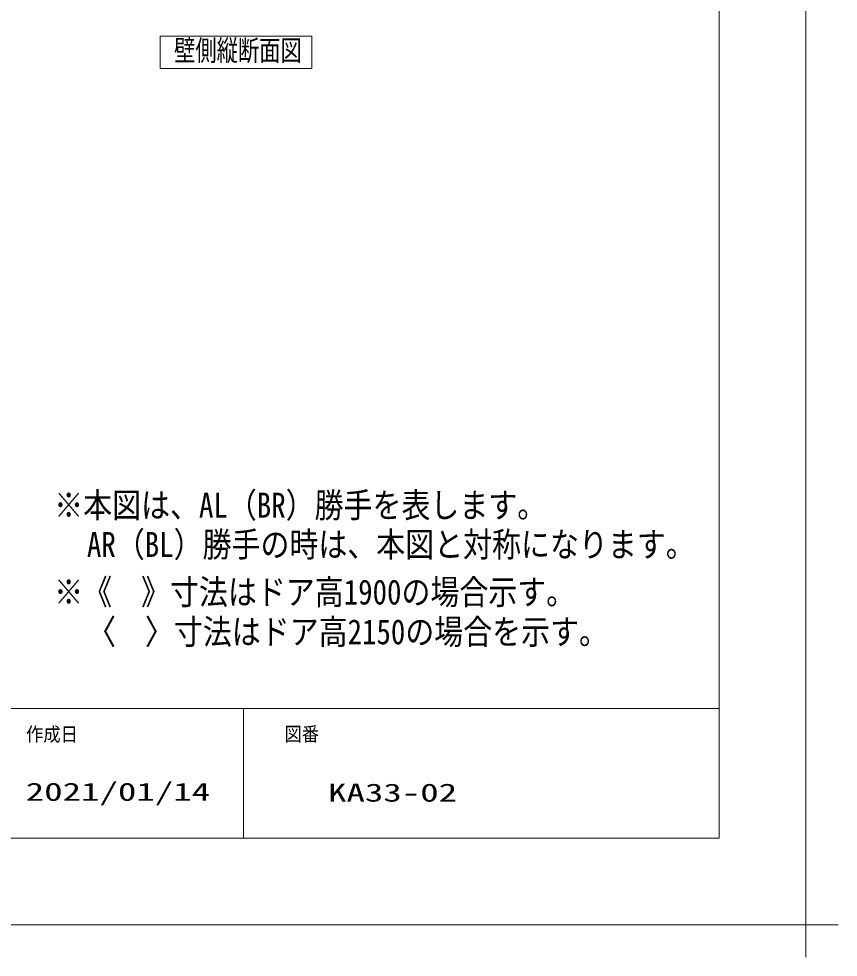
# Model space of a CAD drawing. Units: millimetres on the paper. Extents: x -305 to 305, y -152 to 152.
# Drawn here: x 28 to 122.7, y -152.2 to -43.8 of the extents above; entities that cross this region are included whole.
import ezdxf
from ezdxf.enums import TextEntityAlignment as Align

# ---------------------------------------------------------------- set-up
doc = ezdxf.new("R2010")
doc.units = ezdxf.units.MM
doc.layers.add('0-0_PV', color=7, linetype='Continuous')
for name, color, linetype, lineweight in [('0-2_0', 7, 'Continuous', 9), ('0-3_S3', 7, 'Continuous', 9), ('0-5_1図面枠', 7, 'Continuous', 9), ('0-6_図面枠', 3, 'Continuous', 9), ('0-7_DEFPOINTS', 7, 'Continuous', 9)]:
    doc.layers.add(name, color=color, linetype=linetype, lineweight=lineweight)
doc.styles.add('ＭＳ ゴシック', font='')
doc.styles.get('ＭＳ ゴシック').set_extended_font_data('MS Gothic')

# ---------------------------------------------------------------- blocks, each defined once
blk = doc.blocks.new('グループ-6')
at = {"layer": '0-5_1図面枠'}
for p, q in [((4200, -2895), (4200, -3045)), ((4275, -2970), (4125, -2970))]:
    blk.add_line(p, q, dxfattribs=at)

msp = doc.modelspace()

# ---------------------------------------------------------------- linework, layer by layer
at = {"layer": '0-2_0'}
msp.add_line((53.983, -123.498), (53.983, -138.498), dxfattribs=at)
at = {"layer": '0-3_S3'}
for p, q in [((44.372, -45.807), (44.372, -49.554)), ((44.372, -45.807), (61.872, -45.807)), ((61.872, -45.807), (61.872, -49.554)), ((44.372, -49.554), (61.872, -49.554))]:
    msp.add_line(p, q, dxfattribs=at)
at = {"layer": '0-6_図面枠'}
msp.add_line((-291.017, -123.498), (108.983, -123.498), dxfattribs=at)
msp.add_lwpolyline([(-291.017, -138.498), (108.983, -138.498), (108.983, 138.502), (-291.017, 138.502)], close=True, dxfattribs=at)
at = {"layer": '0-7_DEFPOINTS'}
for q in [(118.983, 148.502), (-301.017, -148.498)]:
    msp.add_line((118.983, -148.498), q, dxfattribs=at)

# ---------------------------------------------------------------- block references
at = {"layer": '0-5_1図面枠', "xscale": 0.05, "yscale": 0.05}
msp.add_blockref('グループ-6', (-91.017, 0.002), dxfattribs=at)

# ---------------------------------------------------------------- texts
at = {"layer": '0-0_PV', "style": 'ＭＳ ゴシック', "width": 0.85}
for s, p in [('※本図は、AL（BR）勝手を表します。', (32.114, -102.323)), ('\u3000AR（BL）勝手の時は、本図と対称になります。', (32.549, -106.861)), ('※《\u3000》寸法はドア高1900の場合示す。', (32.114, -112.357)), ('\u3000〈\u3000〉寸法はドア高2150の場合を示す。', (32.56, -116.953))]:
    msp.add_text(s, height=2.886, dxfattribs=at).set_placement(p, align=Align.BOTTOM_LEFT)
at = {"layer": '0-3_S3', "style": 'ＭＳ ゴシック', "width": 0.75}
msp.add_text('壁側縦断面図', height=2.405, dxfattribs=at).set_placement((45.969, -49.394), align=Align.BOTTOM_LEFT)
at = {"layer": '0-5_1図面枠', "style": 'ＭＳ ゴシック'}
for s, height, width, p in [('作成日', 1.628, 0.9, (28.857, -127.788)), ('図番', 1.628, 0.9, (58.732, -127.759)), ('2021/01/14', 2.089, 1.5, (28.822, -134.801)), ('KA33-02', 2.089, 1.5, (63.761, -134.899))]:
    msp.add_text(s, height=height, dxfattribs=dict(at, width=width)).set_placement(p, align=Align.BOTTOM_LEFT)

doc.saveas('drawing.dxf')
